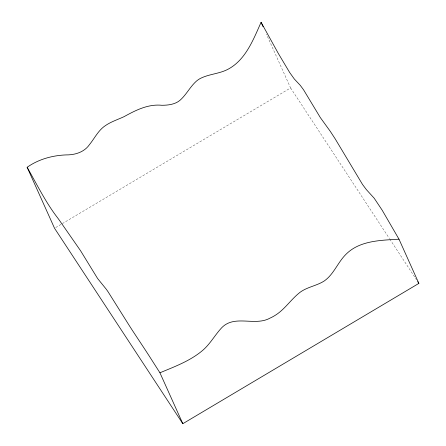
<?xml version="1.0" encoding="UTF-8"?>
<svg xmlns="http://www.w3.org/2000/svg" width="446" height="446" viewBox="0 0 446 446"><rect width="100%" height="100%" fill="white"/><g stroke="black" fill="none" stroke-linecap="round" stroke-linejoin="round"><path stroke-width="0.33" stroke-dasharray="2.23 1.67" d="M55.733 227.538L61.71 223.987M62.306 223.636L290.586 87.946L266.474 34.292M290.586 87.946L389.464 238.604M389.849 239.184L416.575 279.904"/><path stroke-width="0.67" d="M261.083 22.3C253.256 39.755 245.49 60.366 227.376 69.587C218.813 73.88 208.851 74.103 200.332 78.451A11.78 6.222 -33.3 0 0 196.067 81.451C190.431 86.602 186.891 93.554 181.477 98.906C176.493 104.258 168.844 105.256 161.909 105.284C148.122 103.873 135.707 110.251 124.033 116.674C117.85 119.545 111.244 121.635 105.568 125.504C98.365 130.165 94.68 138.188 89.434 144.666C84.199 152.242 74.934 154.996 66.114 154.913C52.305 155.442 38.518 159.267 27.134 167.283L54.535 228.252L182.815 423.7L418.866 283.394L398.992 239.179L382.177 210.194L374.172 198.191L366.406 189.661L362.531 184.477L335.247 138.957L330.352 131.436L320.334 117.588L303.525 89.746L300.286 85.37L294.315 79.003L289.666 72.503L278.399 53.592L261.083 22.3L263.068 26.721M27.134 167.283C36.89 184.343 45.559 202.216 57.606 217.832A36.65 2.615 59.3 0 1 60.026 221.188L80.57 250.747L97.59 278.494L106.115 289.03A19.919 1.422 59.3 0 1 108.211 292.007L128.972 325.078A73.662 5.257 59.3 0 0 132.802 331.032L144.091 348.131A145.324 10.375 59.3 0 1 148.958 355.601L159.93 372.784C174.659 366.634 190.102 360.981 202.462 350.567C210.205 344.044 214.955 334.896 221.84 327.604C234.797 314.363 254.906 326.544 269.969 318.137A22.412 11.836 -33.3 0 0 274.507 315.757C283.963 310.199 290.017 300.732 298.274 293.758C305.661 287.096 316.119 286.232 324.292 280.941C333.931 274.178 337.8 262.259 346.102 254.187C359.822 240.439 380.895 240.327 398.992 239.179M417.718 281.649L418.866 283.394M159.93 372.784L182.815 423.7"/></g></svg>
